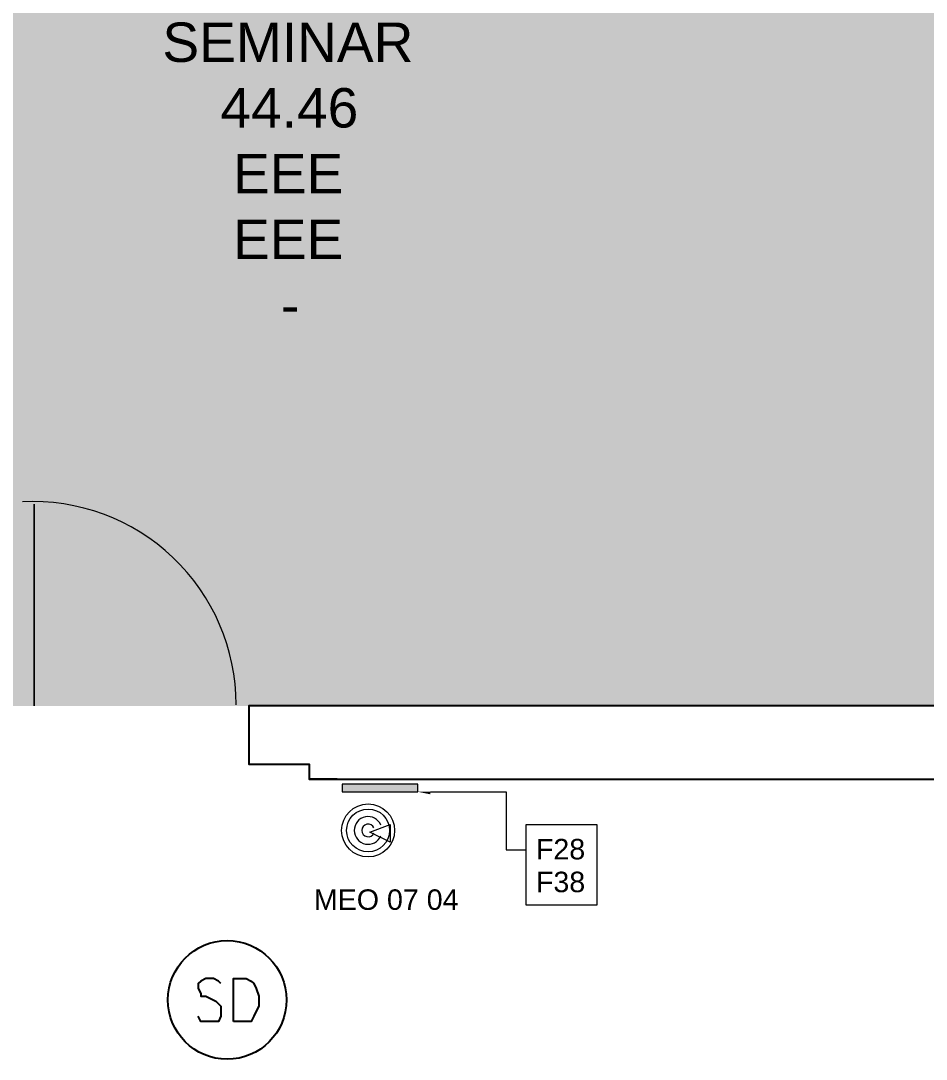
# Model space of a CAD drawing. Header units: millimetres. Extents: x 0 to 58.8, y 0 to 18.9.
# Drawn here: x 38.532 to 42.134, y 9.934 to 14.066 of the extents above; entities that cross this region are included whole.
import ezdxf

# ---------------------------------------------------------------- set-up
doc = ezdxf.new("R2010")
doc.units = ezdxf.units.MM
doc.layers.add('PDF_014407$_ps_FIRE$DETECT', color=80, linetype='Continuous', true_color=0x3fff00)
doc.layers.add('PDF_014407$HL-TMP', color=7, linetype='Continuous', true_color=0x800000)
for name, color, linetype in [('PDF_014407$_ps_TEXTBOLD', 2, 'Continuous'), ('PDF_014407$DR', 7, 'Continuous'), ('PDF_014407$FI', 7, 'Continuous'), ('PDF_014407$FI-DSG', 7, 'Continuous'), ('PDF_014407$WA-EXT', 7, 'Continuous'), ('PDF_Text', 7, 'Continuous')]:
    doc.layers.add(name, color=color, linetype=linetype)
doc.styles.add('PDF ArialMT', font='arial.ttf')

msp = doc.modelspace()

# ---------------------------------------------------------------- linework, layer by layer
at = {"layer": 'PDF_014407$_ps_FIRE$DETECT', "lineweight": 25}
msp.add_circle((39.3534, 10.1703), 0.2359, dxfattribs=at)
at = {"layer": 'PDF_014407$_ps_TEXTBOLD', "lineweight": 25}
msp.add_lwpolyline([(39.3283, 10.2356), (39.3183, 10.2456), (39.2982, 10.2556), (39.2681, 10.2556), (39.248, 10.2456), (39.238, 10.2356), (39.238, 10.2155), (39.248, 10.1954), (39.248, 10.1854), (39.2681, 10.1854), (39.3083, 10.1653), (39.3183, 10.1553), (39.3283, 10.1452), (39.3283, 10.1352), (39.3283, 10.1051), (39.3183, 10.085), (39.2982, 10.085), (39.2681, 10.085), (39.248, 10.085), (39.238, 10.1051)], dxfattribs=at)
msp.add_lwpolyline([(39.3785, 10.085), (39.3785, 10.2556), (39.4287, 10.2556), (39.4488, 10.2456), (39.4588, 10.2356), (39.4689, 10.2155), (39.4789, 10.1854), (39.4789, 10.1452), (39.4689, 10.1251), (39.4588, 10.1051), (39.4488, 10.085), (39.4287, 10.085)], close=True, dxfattribs=at)
at = {"layer": 'PDF_014407$DR', "lineweight": 0}
msp.add_lwpolyline([(38.5855, 11.3398), (38.5855, 12.1429), (38.5855, 11.3398)], dxfattribs=at)
msp.add_arc((38.5805, 11.3448), 0.8081, 0.0001, 92.9548, dxfattribs=at)
at = {"layer": 'PDF_014407$FI', "lineweight": 9}
msp.add_lwpolyline([(40.0009, 10.7977), (39.9206, 10.8379), (40.0009, 10.868)], close=True, dxfattribs=at)
for radius in [0.1054, 0.0853]:
    msp.add_circle((39.9137, 10.8446), radius, dxfattribs=at)
for radius, start, end in [(0.0552, 22.7691, 337.2309), (0.0251, 22.7694, 337.2306)]:
    msp.add_arc((39.9137, 10.8446), radius, start, end, dxfattribs=at)
at = {"layer": 'PDF_014407$FI-DSG', "lineweight": 9}
for points in [[(39.8102, 10.9985), (40.1113, 10.9985), (40.1113, 11.0286), (39.8102, 11.0286)], [(40.543, 10.868), (40.8241, 10.868), (40.8241, 10.5468), (40.543, 10.5468)]]:
    msp.add_lwpolyline(points, close=True, dxfattribs=at)
msp.add_lwpolyline([(40.1615, 10.9985), (40.4627, 10.9985), (40.4627, 10.7676), (40.543, 10.7676)], dxfattribs=at)
at = {"layer": 'PDF_014407$FI-DSG', "transparency": 33554559}
for points in [[(40.1113, 11.0286), (39.8102, 11.0286), (40.1113, 10.9985)], [(39.8102, 11.0286), (40.1113, 10.9985), (39.8102, 10.9985)], [(40.1615, 10.9884), (40.1113, 10.9985), (40.1615, 10.9985)]]:
    msp.add_solid(points, dxfattribs=at)
at = {"layer": 'PDF_014407$HL-TMP', "transparency": 33554559}
for points in [[(43.3337, 17.0216), (35.9353, 17.0216), (43.3337, 11.7413)], [(35.9353, 17.0216), (43.3337, 11.7413), (35.9353, 11.7413)], [(43.3337, 11.7413), (38.4048, 11.7413), (43.3337, 11.3398)], [(38.4048, 11.7413), (43.3337, 11.3398), (38.4048, 11.3398)]]:
    msp.add_solid(points, dxfattribs=at)
at = {"layer": 'PDF_014407$WA-EXT', "lineweight": 25}
for points in [[(49.5877, 11.1591), (49.5877, 11.3398), (39.4388, 11.3398), (39.4388, 11.1089), (39.6797, 11.1089), (39.6797, 11.0487)], [(39.7901, 11.0487), (39.6797, 11.0487), (49.5877, 11.0487), (49.5877, 11.3398)]]:
    msp.add_lwpolyline(points, dxfattribs=at)

# ---------------------------------------------------------------- texts
at = {"layer": 'PDF_Text', "attachment_point": 4, "style": 'PDF ArialMT'}
for s, insert, char_height in [('SEMINAR', (39.0955, 13.9793), 0.15688), ('44.46', (39.3264, 13.7183), 0.15688), ('EEE', (39.3766, 13.4573), 0.15688), ('EEE', (39.3766, 13.1963), 0.15688), ('-', (39.5674, 12.9353), 0.1569), ('F28', (40.5813, 10.7696), 0.0815), ('F38', (40.5813, 10.6391), 0.0815), ('MEO 07 04', (39.6979, 10.5688), 0.0815)]:
    msp.add_mtext(s, dxfattribs=dict(at, insert=insert, char_height=char_height))

doc.saveas('drawing.dxf')
